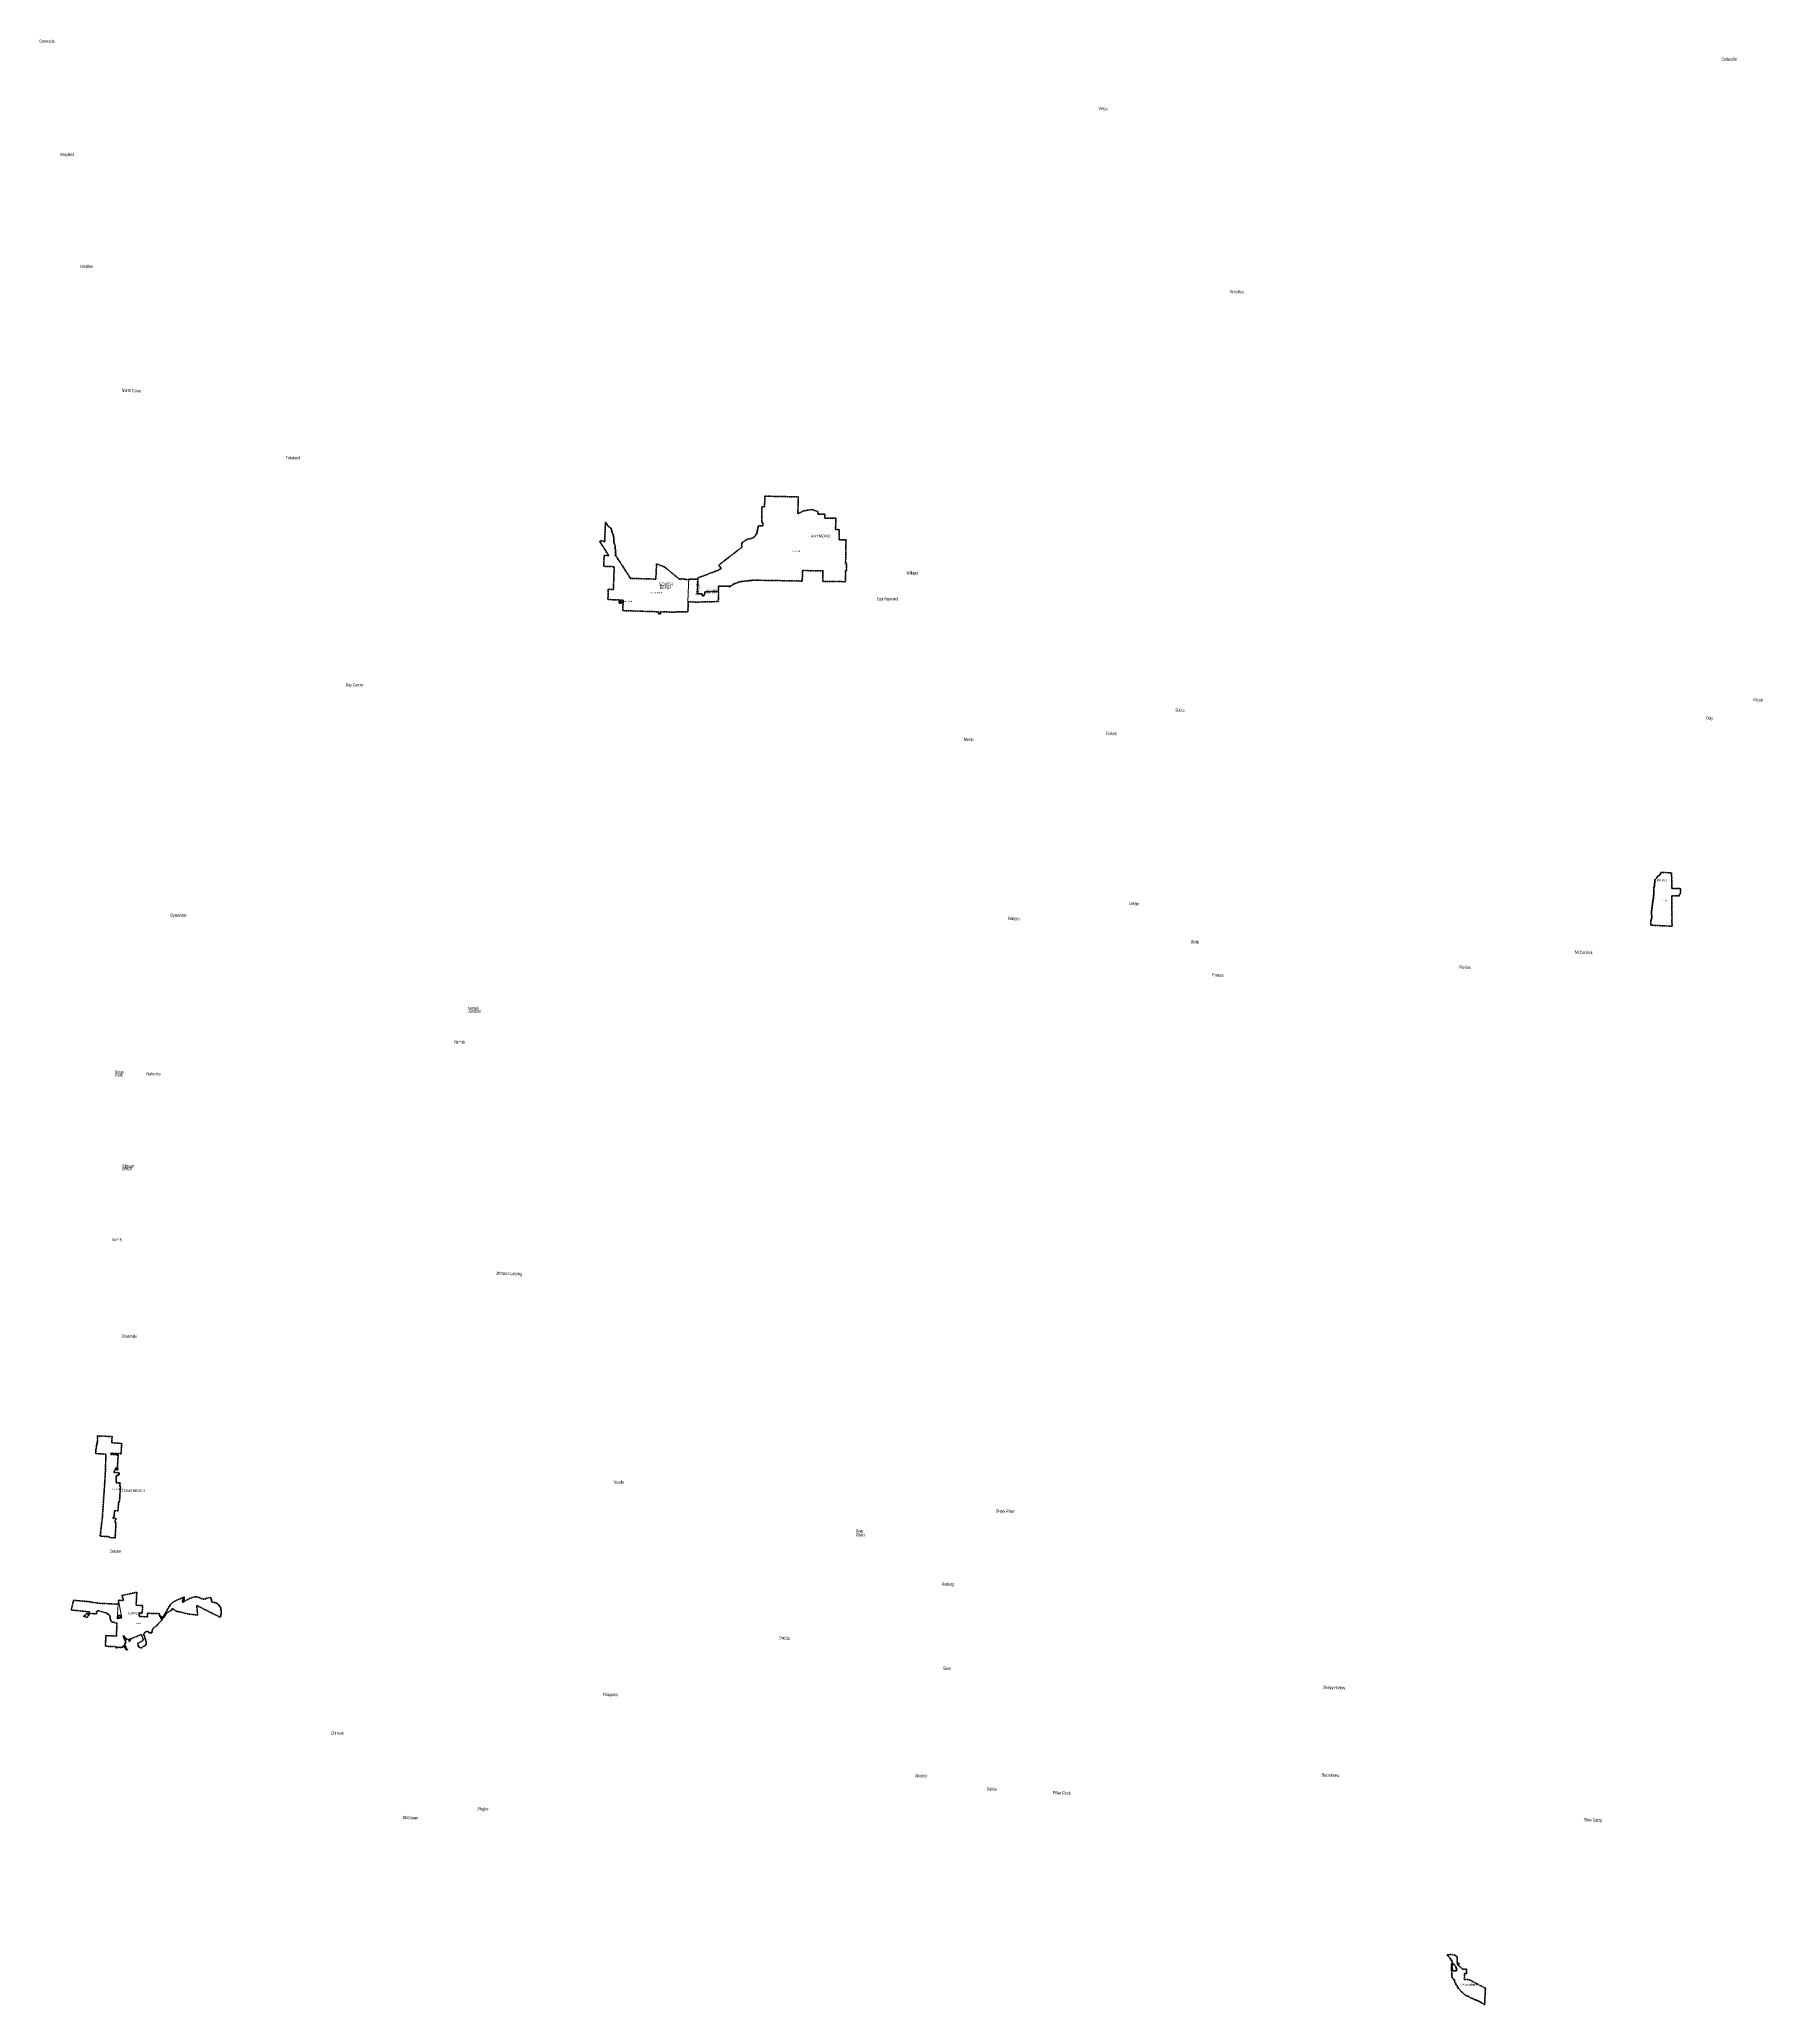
# Model space of a CAD drawing. Header units: feet. Extents: x -903180 to 1023491, y -707744 to 564635.
# Drawn here: x -781526 to -567542, y -470214 to -225797 of the extents above; entities that cross this region are included whole.
import ezdxf

# ---------------------------------------------------------------- set-up
doc = ezdxf.new("R2010")
doc.units = ezdxf.units.FT
doc.header["$LTSCALE"] = 80
doc.linetypes.add('SHORT_DASHED', pattern=[2.7, 1.5, -1.2])
doc.layers.add('13', color=7, linetype='SHORT_DASHED', lineweight=40)
doc.layers.add('58', color=7, linetype='Continuous', lineweight=13)
for name, color, linetype in [('14', 7, 'Continuous'), ('15', 7, 'Continuous'), ('16', 7, 'Continuous'), ('36', 7, 'Continuous')]:
    doc.layers.add(name, color=color, linetype=linetype)

msp = doc.modelspace()

# ---------------------------------------------------------------- hatches: boundary and pattern name
at = {"layer": '58'}
for points in [[(-709267.77, -295621.04), (-709167.84, -295743.72), (-709166.04, -295908.28), (-709455.76, -295899.5), (-709445.31, -295680.64)], [(-763517.68, -419509.38), (-763534.35, -419895.92), (-763710.53, -419976.8), (-763692.93, -419583.54)]]:
    msp.add_hatch(color=256, dxfattribs=at).paths.add_polyline_path(points)

# ---------------------------------------------------------------- linework, layer by layer
at = {"layer": '13'}
for p, q in [((-708942, -295536.05), (-708996, -296849.05)), ((-764813.39, -420099.6), (-764693.28, -420035.5)), ((-773094.36, -421540.48), (-773112.17, -421532.05)), ((-767515.81, -423626.35), (-767498.62, -423815.78)), ((-604054.07, -469144.56), (-603940.48, -469158.46))]:
    msp.add_line(p, q, dxfattribs=at)
for points in [[(-699655.88, -292952.56), (-699647.79, -292776.62), (-697530.56, -291975.5), (-697509.07, -291967.37), (-697490.56, -291959.89), (-697197.44, -291841.48), (-696749.03, -291612.99), (-697063, -291174.05), (-694206, -288973.05), (-694180.19, -288424.6), (-694127.06, -288368.48), (-693701.47, -288071.89), (-693419.66, -287934.5), (-693303.63, -287958.34), (-693084.72, -287886.04), (-692845.85, -287794.71), (-692657.77, -287689.67), (-692593.43, -287646.83), (-692592.81, -287595.55), (-692514.61, -287501.44), (-692497.2, -287480.49), (-692483.5, -287461.44), (-692430.09, -287387.15), (-692373.15, -287287.39), (-692326.94, -287182.22), (-692291.98, -287072.79), (-692288.5, -287058.62), (-692283.41, -287037.88), (-692279.52, -287018.62), (-692134.68, -286301.47), (-691589.33, -286311.03), (-691587.85, -285880.32), (-691720.78, -285877.35), (-691695.15, -283945.46), (-691362.47, -283952.14), (-691348.33, -282607.76), (-687186.14, -282707.51), (-687222.84, -284774.99), (-687223.17, -284793.69), (-687203.19, -284782.12), (-686492.57, -284428.53), (-685490.72, -284282.06), (-684805.3, -284501.89), (-684687.38, -284818.79), (-684696, -284844.27), (-683858.46, -284855.13), (-683877.79, -285347.65), (-682525.12, -285345.62), (-682534.02, -286746.91), (-682097.37, -286746.91), (-682112.58, -288038.08), (-681244.86, -288053.88), (-681293.57, -290988.58), (-681199.87, -290989.04), (-681199.87, -291905.64), (-681308.83, -291906.44), (-681331.38, -293251.28), (-684129.9, -293209.1), (-684105.01, -291906.77), (-686652.88, -291864.52), (-686682.59, -293168.53), (-692816.46, -293056.3), (-692952.61, -293088.7), (-692984.18, -293094.74), (-693085.15, -293107.22), (-693104.78, -293109.64), (-693125.15, -293110.49), (-693217.08, -293114.33), (-693235.87, -293115.11), (-693257.08, -293116.79), (-693397.03, -293127.88), (-693418.04, -293129.54), (-693437.03, -293131.54), (-694147.86, -293206.4), (-694167.35, -293208.46), (-694187.86, -293211.04), (-694274.54, -293221.95), (-694481.77, -293264.88), (-694665.31, -293323.47), (-694683.61, -293329.31), (-694705.31, -293338.21), (-695036.08, -293473.84), (-695056.04, -293482.02), (-695076.08, -293491.24), (-695134.25, -293518.01), (-695257.96, -293587.39), (-695277.38, -293598.27), (-695297.96, -293611.55), (-695589.07, -293799.29), (-695701.05, -293873.63), (-695765.92, -293897.26), (-695761, -293790.05), (-697080, -293808.05), (-697085, -294473.05), (-698786, -294500.05), (-698796, -294784.05)], [(-699655.88, -292952.56), (-700799.36, -292933), (-700802.09, -293003.08), (-701220.72, -292982.47), (-701240.78, -292981.49), (-701244.04, -292961.86), (-701247.33, -292941.99), (-701250.65, -292921.99), (-701270.67, -292921.4), (-701417, -292917.05), (-701614, -292909.05), (-701705, -292850.05), (-701800, -292956.05), (-701933, -292948.05), (-703808, -291419.05), (-704792, -291033.05), (-704891, -292928.05), (-708028, -292840.05), (-709851.12, -290014.42), (-709852, -290002.05), (-709941, -290025.05), (-709940, -289987.05), (-709882, -289938.05), (-709840, -289813.05), (-709912, -289694.05), (-709899, -289612.05), (-709878, -289441.05), (-709956, -289189.05), (-709966, -289082.05), (-709925, -289052.05), (-709927, -288919.05), (-709960, -288714.05), (-710020, -288616.05), (-710044.46, -288531.24), (-710050.39, -288511.24), (-710056.22, -288491.24), (-710073, -288435.05), (-710094, -288335.05), (-710098, -288268.05), (-710097.27, -288263.83), (-710082, -288176.05), (-710088.42, -288118.05), (-710088.52, -288043.44), (-710125.86, -287797.49), (-710133, -287651.05), (-710148.26, -287508.52), (-710193.33, -287408.2), (-710337, -287037.05), (-710356, -286969.8), (-710427, -286695.05), (-710513, -286555.05), (-710547, -286531.68), (-710583.25, -286511.99), (-710605.65, -286502.15), (-710688, -286438.73), (-710708, -286424.03), (-710728, -286409.14), (-710765.19, -286382.63), (-710818.95, -286335.09), (-710867.45, -286282.19), (-710910.15, -286224.51), (-710946.59, -286162.69), (-710950, -286156.05), (-710966.18, -286111.64), (-711152.59, -285828.44), (-711246.88, -288229.81), (-711308.26, -288234.12), (-711543.39, -288141.44), (-711710.38, -288148.67), (-711778.27, -288231.76), (-711850.7, -288242.37), (-711872.37, -288245.54), (-711857.85, -288268.14), (-710739.01, -290010.06), (-711314, -289989.05), (-711367, -291337.05), (-710060, -291388.05), (-710161, -294212.05), (-710795, -294188.05), (-710841, -295467.05), (-710204.27, -295497.6), (-708942, -295536.05)], [(-698890, -295001.05), (-699123, -294995.05), (-699119, -294779.05), (-699739, -294759.05), (-699655.88, -292952.56)], [(-702375, -297032.05), (-702375, -296980.05), (-700899, -297011.05), (-700855.01, -295750.25), (-699781.96, -295784.22), (-697118.74, -295722.57), (-697085, -294473.05)], [(-698796, -294784.05), (-698888, -294784.05), (-698890, -295001.05)], [(-708996, -296849.05), (-704550, -296994.05), (-704555, -297230.05), (-704315, -297232.05), (-704309.63, -297021.02), (-704309.09, -296999.87), (-704289.12, -297000.2), (-702375, -297032.05)], [(-773112.17, -421532.05), (-774245.92, -421205.83), (-774265.71, -421200.13), (-774306.91, -421345.47), (-774404.17, -421323.31), (-774415.19, -421606.34), (-775249.44, -421566.82), (-775622.91, -422088.42), (-775853.2, -421902.6), (-775925.59, -421873.53), (-775974.24, -421999.51), (-776011.4, -421984.57), (-775962.93, -421856.94), (-775579.86, -421536.53), (-775496.95, -421655.01), (-775367.01, -421473.36), (-775266.49, -421367.75), (-777555.42, -421129.8), (-777257.89, -419925.87), (-775156.8, -420110.3), (-774849.01, -420203.61), (-774350.27, -420227.26), (-774352.64, -420277.21), (-771721.67, -420419.38), (-771701.67, -420420.46), (-771701.14, -420400.46), (-771688.46, -419916.08), (-771058.4, -419947.28), (-771254.62, -419329.87), (-769409.39, -418922.41), (-769493.47, -420536.14), (-768694.78, -420574.45), (-768733.94, -421516.25), (-769097.81, -421499.15), (-769119.91, -421939.75), (-768082.72, -421981.23), (-768065.09, -421532.77), (-766615.8, -421578.28), (-766529.94, -422020.01), (-766397.54, -421844.31), (-766410.6, -422238.89), (-766258.15, -422090.98), (-766105.02, -421913.21), (-765985.18, -421740.4), (-765971.05, -421720.02), (-765959.68, -421700.4), (-765368.91, -420680.67), (-765356.66, -420659.53), (-765344.81, -420640.67), (-765277.75, -420533.89), (-765179.4, -420407.63), (-765068.4, -420292.34), (-764945.95, -420189.29), (-764813.39, -420099.6)], [(-764693.28, -420035.5), (-764672.3, -420024.31), (-764653.28, -420015.75), (-763692.93, -419583.54), (-763517.68, -419509.38), (-763534.35, -419895.92), (-763710.53, -419976.8), (-763721.02, -420185.8), (-763550.59, -420084.29), (-763078.51, -419806.14), (-762497.37, -419566.09), (-762235.48, -419489.21), (-761984.77, -419498.3), (-761674.29, -419575.84), (-761419.72, -419699.56), (-761149.94, -419791.69), (-760885.73, -419761.1), (-760726.97, -419648.34), (-760279.01, -419565.99), (-760268.66, -419563.14), (-760206.55, -419636.14), (-760147.6, -419730.44), (-760131.39, -419824.75), (-760128.45, -419957.38), (-760124.03, -420069.37), (-760090.13, -420123.89), (-760063, -420134.58), (-760039.3, -420143.92), (-760023, -420147.76), (-759982.77, -420157.23), (-759797.18, -420187.64), (-759693.99, -420209.47), (-759593.65, -420241.96), (-759497.25, -420284.77), (-759405.86, -420337.42), (-759320.46, -420399.34), (-759242.01, -420469.84), (-759171.36, -420548.15), (-759109.28, -420633.42), (-759056.46, -420724.72), (-759013.47, -420821.03), (-758980.78, -420921.31), (-758958.75, -421024.46), (-758957.95, -421029.56), (-758930.23, -421226.73), (-758923.28, -421425.72), (-758937.16, -421624.34), (-758971.73, -421820.43), (-759010.02, -421961.38), (-759047.99, -422025.67), (-760071.95, -421517.29), (-760091.95, -421507.36), (-760111.95, -421496.68), (-761957.55, -420579.05), (-761850.45, -421746.94), (-761848.56, -421767.55), (-761868.62, -421764.64), (-762384.62, -421705.33), (-763050.55, -421626.96), (-763481.98, -421506.87), (-764063.04, -421359.26), (-764444.67, -421305.26), (-764628.67, -421174.05), (-764859.17, -421051.2), (-764873.8, -421007.91), (-764880.17, -421004.3), (-764893.86, -420997.89), (-764908.15, -420992.94), (-764922.88, -420989.52), (-764937.88, -420987.65), (-764953, -420987.37), (-764968.06, -420988.66), (-764982.91, -420991.52), (-764997.38, -420995.92), (-765011.3, -421001.81), (-765024.54, -421009.12), (-765036.94, -421017.77), (-765048.36, -421027.67), (-765058.69, -421038.72), (-765096.15, -421161.12), (-765245.54, -421292.29), (-765484.85, -421355.93), (-765683.11, -421505.41), (-765836.67, -421750.92), (-766008.57, -422003.8), (-766175.76, -422182.53), (-766320.93, -422418.3), (-766513, -422618.23), (-766730.55, -422801.16), (-766836.11, -422941.95), (-766903.04, -423070.09), (-767087.51, -423171.86), (-767259.11, -423306.25), (-767399.42, -423463.86), (-767515.81, -423626.35)], [(-768907.33, -425875.77), (-769241.06, -425664.82), (-769211.62, -425573.49), (-769303.53, -425307.33), (-768581.36, -424890.97), (-768831.31, -424177.23), (-770229.41, -424735.16), (-770216.92, -424888.26), (-770250, -424969.42), (-770268.02, -425023), (-770330.86, -425038.8), (-770453.14, -424757.18), (-770686.87, -424833.06), (-770720.19, -424755.53), (-770764.16, -424639.44), (-770828.15, -424576.87), (-770909.04, -424592.01), (-770927.63, -424551.17), (-770965.8, -424441.32), (-771024.25, -424336.76), (-771067.57, -424313.09), (-771070.82, -424347.12), (-771061.27, -424415.76), (-771016.21, -424501.76), (-770979.31, -424591.47), (-770962.59, -424738.71), (-770871.7, -424944.87), (-770786.93, -425098.59), (-770797.49, -425222.74), (-770858.8, -425306.89), (-770883.35, -425374.29), (-770901.2, -425478.09), (-770978.26, -425553.64), (-770892.29, -425729.49), (-770855.46, -425710.74), (-770894.73, -425630.98), (-770833.54, -425604.85), (-770722.51, -425809.97), (-770769.89, -425842.4), (-770691.68, -426024.89), (-770548.84, -426059.3), (-770544.36, -426101.65), (-770714.05, -426073.4), (-770838.23, -425843.93), (-770955.17, -425801.53), (-771037.21, -425627.83), (-771075.17, -425622.43), (-771125.53, -425626.63), (-771144.8, -425714.31), (-771218.47, -425751.81), (-771387.06, -425803.95), (-771543.88, -425808.31), (-771682.59, -425757.08), (-771814.87, -425804.51), (-771921.41, -425864.96), (-771988.22, -425693.57), (-773302.08, -425636.9), (-773258.67, -424320.1), (-771941.17, -424372.48), (-771871.23, -422775.32), (-771870.28, -422753.83), (-771890.35, -422749.35), (-772268.29, -422664.98), (-772408.45, -422638.49), (-772424.7, -422635.42), (-772448.45, -422627.71), (-772463.89, -422622.33), (-772494.69, -422607.83), (-772523.81, -422590.19), (-772550.92, -422569.6), (-772575.74, -422546.3), (-772597.98, -422520.52), (-772617.41, -422492.56), (-772622.81, -422482.73), (-772633.1, -422464.01), (-772641.54, -422442.73), (-772647.23, -422428.39), (-772677.16, -422332.99), (-772692.97, -422254.74), (-772696.93, -422235.11), (-772700.02, -422214.74), (-772730.37, -422014.17), (-772733.33, -421994.6), (-772736.75, -421974.17), (-772736.89, -421973.35), (-772751.09, -421914.35), (-772771.39, -421857.15), (-772788.9, -421820.5), (-772797.88, -421801.71), (-772810.94, -421780.5), (-772815.1, -421773.74), (-772853.54, -421720.98), (-772897.3, -421672.52), (-773100.19, -421666.06), (-773094.36, -421540.48)], [(-767498.62, -423815.78), (-767556.03, -423958.32), (-767689.51, -423983.61), (-767869.95, -423975.06), (-767920.71, -423935.06), (-767941.19, -423835.9), (-768094.76, -423806.23), (-768292.19, -423823.17), (-768408.03, -423915.39), (-768514.9, -424092.29), (-768515.5, -424218.81), (-768469.21, -424381.17), (-768234.69, -425054.53), (-768249.4, -425457.72), (-768907.33, -425875.77)], [(-601858.73, -470214.46), (-601858.32, -470205.71), (-601763.5, -468174.43), (-602843.49, -467603.2), (-602863.49, -467592.62), (-602883.49, -467580.73), (-603750.56, -467103.38), (-604366.93, -467083.15), (-604386.69, -467082.51), (-604385.97, -467067.51), (-604351.14, -466344.32), (-604152.81, -466356.17), (-604125.55, -466357.81), (-604124.67, -466337.37), (-604102.89, -465833.12), (-604102.04, -465813.5), (-604128.67, -465811.96), (-604613.87, -465783.77), (-605116.11, -465319.37), (-605135.61, -465335.39), (-605223.14, -465254.45), (-605243.4, -465235.71), (-605223.14, -465228.25), (-604989.59, -465142.2), (-605094.75, -465041.43), (-605291.93, -465041.43), (-605275.76, -464249.43), (-605576.48, -464041.91), (-606052.15, -463970.11), (-606515.23, -464032.05), (-606534.53, -464034.64), (-606515.23, -464054.63), (-606339.41, -464236.7), (-606150.18, -464435.7), (-606041.66, -464595.85), (-605953.76, -464773.35), (-605843.47, -464997.75), (-605715.98, -465130.46), (-605676.09, -465192), (-605563.08, -465338.26), (-605435.27, -465519.12), (-605385.47, -465641.17), (-605364.82, -465738.15), (-605336.85, -465797.27), (-605312.69, -465908.42), (-605324.98, -465974.19), (-605438.45, -466014.46), (-605626.29, -466006.06), (-605718.46, -466008.94), (-605808, -465993.86), (-605825.14, -465911.03), (-605840.76, -465842.3), (-605872.7, -465897.38), (-605898.75, -465898.5), (-605896.65, -465780.23), (-605882.81, -465612.21), (-605874.41, -465427.95), (-605880.41, -465197.08), (-605892.85, -465094.36), (-605952.96, -465096.32), (-605982.43, -465195.61), (-605967.46, -465398.71), (-605964.75, -465551.25), (-605986.66, -465721), (-605990.24, -465939.51), (-605944.28, -466229.92), (-605950.87, -466362.08), (-605942.86, -466534.86), (-605915.62, -466730.35), (-605870.1, -466860.28), (-605788.05, -467033.56), (-605739.54, -467077.34), (-605691.56, -467078.97), (-605631.52, -467079.01), (-605621.49, -467193.68), (-605557.57, -467370.37), (-605550.64, -467458.86), (-605489.31, -467537.17), (-605451.98, -467614.66), (-605436.65, -467749.58), (-605358.4, -467744.22), (-605284.88, -467816.92), (-605266.35, -467859.68), (-605226.11, -467911.19), (-605208.64, -468042.17), (-605176.46, -468095.42), (-605004.81, -468281.78), (-604974.28, -468324.95), (-604816.97, -468520.86), (-604714.01, -468610.61), (-604566.81, -468752.02), (-604512.72, -468800.23), (-604395.98, -468904.26), (-604245.87, -469019.69), (-604054.07, -469144.56)], [(-603940.48, -469158.46), (-603821.78, -469198.6), (-603598.97, -469352.61), (-603383.65, -469434.16), (-603306.38, -469456.85), (-603104.59, -469582.06), (-602975.41, -469608.52), (-602913.37, -469608.63), (-602895.63, -469632.52), (-602752.05, -469717.83), (-602656.34, -469735.21), (-602577.61, -469780.11), (-602453.6, -469850.69), (-602274.29, -469947.28), (-602081.76, -470068.43), (-601893.37, -470193.46), (-601873.16, -470205.71), (-601858.73, -470214.46)]]:
    msp.add_lwpolyline(points, dxfattribs=at)
for points in [[(-709166.04, -295908.28), (-709155.64, -295795.35), (-709155.68, -295793.86), (-709156.73, -295780.92), (-709159.12, -295768.15), (-709162.84, -295755.71), (-709167.84, -295743.72), (-709174.06, -295732.32), (-709181.44, -295721.64), (-709267.77, -295621.04), (-709445.31, -295680.64), (-709455.76, -295899.5)], [(-578563.8, -336087.88), (-578583.82, -336087.06), (-580520.27, -336007.47), (-581212.54, -335957.28), (-581214.97, -335442.83), (-581215.11, -335413.85), (-581211.05, -335402.83), (-581191.39, -335349.43), (-581153.12, -335280.36), (-581124.61, -335202.94), (-581105.1, -335093.11), (-581086.78, -334957.12), (-581082.84, -334768.47), (-581097.65, -334665.57), (-581101.3, -334526.88), (-581100.82, -334384.3), (-581110.48, -334245.42), (-581109.9, -334163.1), (-581073.54, -334027.69), (-581053.79, -333909.83), (-581046.68, -333811.65), (-581035.26, -333703.56), (-581032.98, -333631.34), (-581014.68, -333559.62), (-580998.99, -333443.64), (-580994.08, -333351.41), (-580975.76, -333215.43), (-580968.78, -333121.26), (-580961.05, -333003.01), (-580947.49, -332890.98), (-580899.98, -332719.78), (-580869.83, -332590.2), (-580859.4, -332449.95), (-580854.78, -332303.49), (-580829.95, -332151.65), (-580821.89, -332023.37), (-580832.74, -331858.34), (-580838.39, -331719.59), (-580844.24, -331586.85), (-580824.59, -331408.74), (-580803.4, -331309), (-580765.42, -331185.69), (-580737.59, -331066.08), (-580738.5, -330967.64), (-580738.04, -330889.33), (-580735.64, -330813.09), (-580732.49, -330777.04), (-580709.17, -330673.35), (-580706.14, -330577.05), (-580711.25, -330484.51), (-580689.87, -330378.75), (-580657.35, -330301.46), (-580624.83, -330224.17), (-580546.05, -330142.33), (-580459.45, -330066.77), (-580409.6, -330012.12), (-580345.45, -329885.64), (-580285.52, -329829.31), (-580221.22, -329825.33), (-580156.36, -329803.3), (-580098.87, -329760.95), (-580058.79, -329697.96), (-580003.35, -329593.29), (-579957.36, -329470.24), (-579937.91, -329431.01), (-579927.96, -329410.92), (-579908, -329411.56), (-578629.65, -329452.32), (-578609.75, -329452.95), (-578609.51, -329487.02), (-578596.44, -331374.49), (-578596.35, -331387.5), (-578576.3, -331387.85), (-577489.6, -331406.62), (-577499, -332087.15), (-577629.41, -332089.01), (-577632.67, -332319.87), (-578570.74, -332295.26), (-578590.07, -332294.76), (-578589.93, -332314.74), (-578563.94, -336067.88)], [(-773101.41, -411992.11), (-773121.32, -411991.12), (-773959.62, -411949.37), (-773691.9, -409577.88), (-773333.79, -404399.49), (-773241.5, -401750.01), (-774528.49, -401680.03), (-774480.1, -401090.35), (-774384.22, -400499.28), (-774285.78, -400113.18), (-774279.89, -399896.46), (-774311.95, -399674.35), (-774297.41, -399496.11), (-774295.82, -399482.9), (-772476.58, -399563.14), (-772531.62, -400333.71), (-771280.98, -400409.16), (-771368.01, -401696.8), (-772614.87, -401634.49), (-772626.65, -401783.31), (-771725.69, -401832.42), (-771818.84, -403443.35), (-772028.05, -403429.72), (-772031.54, -403468.15), (-772059.28, -403569.87), (-771981.63, -403573.78), (-771979.09, -403513.84), (-771759.36, -403524.9), (-771767.41, -403714.73), (-771987.14, -403703.66), (-771984.6, -403643.71), (-772087.75, -403638.52), (-772250.39, -404040.22), (-771599.09, -404068.51), (-771609.98, -404318.26), (-771789.81, -404310.28), (-771796.31, -404458.81), (-771936.47, -404452.77), (-771956.47, -404451.91), (-771957.28, -404471.89), (-771990.85, -405295.97), (-771472.52, -405316.26), (-771528.28, -405507.84), (-771508.64, -405685.31), (-771469.82, -405777.1), (-771449.84, -405765.6), (-771535.16, -407227.29), (-771569.14, -407718.04), (-771673.39, -407709.87), (-771739.47, -408808.06), (-772181.42, -408773.44), (-772238.01, -409586.29), (-772358.16, -409579.17), (-772365.17, -409708.49), (-772366.25, -409728.49), (-772346.28, -409729.66), (-771966.33, -409751.83), (-772137.81, -410117.46), (-772107.61, -410119.08), (-772112.07, -410193.29), (-772062.15, -410196.06), (-772071.15, -410345.78), (-771996.27, -410349.93), (-772105.86, -412173.08), (-772804.56, -412130.6), (-772797.36, -412010.82)], [(-771394.66, -422075.73), (-771744.37, -422060.18), (-771737.6, -421800.23), (-771387.89, -421815.77)]]:
    msp.add_lwpolyline(points, close=True, dxfattribs=at)
at = {"layer": '58'}
for points in [[(-698890, -295001.05), (-699123, -294995.05), (-699119, -294779.05), (-699739, -294759.05), (-699647.79, -292776.62), (-697530.56, -291975.5), (-697509.07, -291967.37), (-697490.56, -291959.89), (-697197.44, -291841.48), (-696749.03, -291612.99), (-697063, -291174.05), (-694206, -288973.05), (-694180.19, -288424.6), (-694127.06, -288368.48), (-693701.47, -288071.89), (-693419.66, -287934.5), (-693303.63, -287958.34), (-693084.72, -287886.04), (-692845.85, -287794.71), (-692657.77, -287689.67), (-692593.43, -287646.83), (-692592.81, -287595.55), (-692514.61, -287501.44), (-692497.2, -287480.49), (-692483.5, -287461.44), (-692430.09, -287387.15), (-692373.15, -287287.39), (-692326.94, -287182.22), (-692291.98, -287072.79), (-692288.5, -287058.62), (-692283.41, -287037.88), (-692279.52, -287018.62), (-692134.68, -286301.47), (-691589.33, -286311.03), (-691587.85, -285880.32), (-691720.78, -285877.35), (-691695.15, -283945.46), (-691362.47, -283952.14), (-691348.33, -282607.76), (-687186.14, -282707.51), (-687222.84, -284774.99), (-687223.17, -284793.69), (-687203.19, -284782.12), (-686492.57, -284428.53), (-685490.72, -284282.06), (-684805.3, -284501.89), (-684687.38, -284818.79), (-684696, -284844.27), (-683858.46, -284855.13), (-683877.79, -285347.65), (-682525.12, -285345.62), (-682534.02, -286746.91), (-682097.37, -286746.91), (-682112.58, -288038.08), (-681244.86, -288053.88), (-681293.57, -290990.33), (-681199.87, -290989.04), (-681199.87, -291905.64), (-681308.83, -291906.44), (-681331.38, -293251.28), (-684129.9, -293209.1), (-684105.01, -291906.77), (-686652.88, -291864.52), (-686682.59, -293168.53), (-692816.46, -293056.3), (-692952.61, -293088.7), (-692984.18, -293094.74), (-693085.15, -293107.22), (-693104.78, -293109.64), (-693125.15, -293110.49), (-693217.08, -293114.33), (-693235.87, -293115.11), (-693257.08, -293116.79), (-693397.03, -293127.88), (-693418.04, -293129.54), (-693437.03, -293131.54), (-694147.86, -293206.4), (-694167.35, -293208.46), (-694187.86, -293211.04), (-694274.54, -293221.95), (-694481.77, -293264.88), (-694665.31, -293323.47), (-694683.61, -293329.31), (-694705.31, -293338.21), (-695036.08, -293473.84), (-695056.04, -293482.02), (-695076.08, -293491.24), (-695134.25, -293518.01), (-695257.96, -293587.39), (-695277.38, -293598.27), (-695297.96, -293611.55), (-695589.07, -293799.29), (-695701.05, -293873.63), (-695765.92, -293897.26), (-695761, -293790.05), (-697080, -293808.05), (-697085, -294473.05), (-698786, -294500.05), (-698796, -294784.05), (-698888, -294784.05)], [(-700824.59, -293634.1), (-700775, -293635.05), (-700773, -293602.05), (-700824, -293601.05), (-700799.36, -292933), (-699655.88, -292952.56), (-699739, -294759.05), (-699119, -294779.05), (-699123, -294995.05), (-698890, -295001.05), (-698888, -294784.05), (-698796, -294784.05), (-698786, -294500.05), (-697085, -294473.05), (-697118.74, -295722.57), (-699781.96, -295784.22), (-700855.01, -295750.25), (-700856, -295797.05), (-700906.44, -295791.97), (-700905.56, -295768.81)], [(-709267.77, -295621.04), (-709167.84, -295743.72), (-709166.04, -295908.28), (-709455.76, -295899.5), (-709445.31, -295680.64)], [(-578563.8, -336087.88), (-578583.82, -336087.06), (-580520.27, -336007.47), (-581212.54, -335957.28), (-581214.97, -335442.83), (-581215.11, -335413.85), (-581211.05, -335402.83), (-581191.39, -335349.43), (-581153.12, -335280.36), (-581124.61, -335202.94), (-581105.1, -335093.11), (-581086.78, -334957.12), (-581082.84, -334768.47), (-581097.65, -334665.57), (-581101.3, -334526.88), (-581100.82, -334384.3), (-581110.48, -334245.42), (-581109.9, -334163.1), (-581073.54, -334027.69), (-581053.79, -333909.83), (-581046.68, -333811.65), (-581035.26, -333703.56), (-581032.98, -333631.34), (-581014.68, -333559.62), (-580998.99, -333443.64), (-580994.08, -333351.41), (-580975.76, -333215.43), (-580968.78, -333121.26), (-580961.05, -333003.01), (-580947.49, -332890.98), (-580899.98, -332719.78), (-580869.83, -332590.2), (-580859.4, -332449.95), (-580854.78, -332303.49), (-580829.95, -332151.65), (-580821.89, -332023.37), (-580832.74, -331858.34), (-580838.39, -331719.59), (-580844.24, -331586.85), (-580824.59, -331408.74), (-580803.4, -331309), (-580765.42, -331185.69), (-580737.59, -331066.08), (-580738.5, -330967.64), (-580738.04, -330889.33), (-580735.64, -330813.09), (-580732.49, -330777.04), (-580709.17, -330673.35), (-580706.14, -330577.05), (-580711.25, -330484.51), (-580689.87, -330378.75), (-580657.35, -330301.46), (-580624.83, -330224.17), (-580546.05, -330142.33), (-580459.45, -330066.77), (-580409.6, -330012.12), (-580345.45, -329885.64), (-580285.52, -329829.31), (-580221.22, -329825.33), (-580156.36, -329803.3), (-580098.87, -329760.95), (-580058.79, -329697.96), (-580003.35, -329593.29), (-579957.36, -329470.24), (-579937.91, -329431.01), (-579927.96, -329410.92), (-579908, -329411.56), (-578629.65, -329452.32), (-578609.75, -329452.95), (-578609.51, -329487.02), (-578596.44, -331374.49), (-578596.35, -331387.5), (-578576.3, -331387.85), (-577489.6, -331406.62), (-577499, -332087.15), (-577629.41, -332089.01), (-577632.67, -332319.87), (-578570.74, -332295.26), (-578590.07, -332294.76), (-578589.93, -332314.74), (-578563.94, -336067.88)], [(-773101.41, -411992.11), (-773959.62, -411949.37), (-773691.9, -409577.88), (-773333.79, -404399.49), (-773241.5, -401750.01), (-774528.49, -401680.03), (-774480.1, -401090.35), (-774384.22, -400499.28), (-774285.78, -400113.18), (-774279.89, -399896.46), (-774311.95, -399674.35), (-774297.41, -399496.11), (-774295.82, -399482.9), (-772476.58, -399563.14), (-772531.62, -400333.71), (-771280.98, -400409.16), (-771368.01, -401696.8), (-772614.87, -401634.49), (-772626.65, -401783.31), (-771725.69, -401832.42), (-771818.84, -403443.35), (-772028.05, -403429.72), (-772031.54, -403468.15), (-772059.28, -403569.87), (-771981.63, -403573.78), (-771979.09, -403513.84), (-771759.36, -403524.9), (-771767.41, -403714.73), (-771987.14, -403703.66), (-771984.6, -403643.71), (-772087.75, -403638.52), (-772250.39, -404040.22), (-771599.09, -404068.51), (-771609.98, -404318.26), (-771789.81, -404310.28), (-771796.31, -404458.81), (-771936.47, -404452.77), (-771956.47, -404451.91), (-771957.28, -404471.89), (-771990.85, -405295.97), (-771472.52, -405316.26), (-771528.28, -405507.84), (-771508.64, -405685.31), (-771469.82, -405777.1), (-771449.84, -405765.6), (-771569.14, -407718.04), (-771569.14, -407718.04), (-771673.39, -407709.87), (-771739.47, -408808.06), (-772181.42, -408773.44), (-772238.01, -409586.29), (-772358.16, -409579.17), (-772365.17, -409708.49), (-772366.25, -409728.49), (-772346.28, -409729.66), (-771966.33, -409751.83), (-772137.81, -410117.46), (-772107.61, -410119.08), (-772112.07, -410193.29), (-772062.15, -410196.06), (-772071.15, -410345.78), (-771996.27, -410349.93), (-772105.86, -412173.08), (-772804.56, -412130.6), (-772797.36, -412010.82)], [(-771744.37, -422060.18), (-771394.66, -422075.73), (-771387.89, -421815.77), (-771737.6, -421800.23), (-771744.37, -422060.18), (-771843.92, -422210.62), (-771721.67, -420419.38), (-771701.67, -420420.46), (-771701.14, -420400.46), (-771688.46, -419916.08), (-771262.19, -422128.92), (-771843.92, -422210.62)], [(-763517.68, -419509.38), (-763534.35, -419895.92), (-763710.53, -419976.8), (-763692.93, -419583.54)]]:
    msp.add_lwpolyline(points, close=True, dxfattribs=at)
for points in [[(-704309.09, -296999.87), (-704309.63, -297021.02), (-704315, -297232.05), (-704555, -297230.05), (-704550, -296994.05), (-708996, -296849.05), (-708942, -295536.05), (-710204.27, -295497.6), (-710841, -295467.05), (-710795, -294188.05), (-710161, -294212.05), (-710060, -291388.05), (-711367, -291337.05), (-711314, -289989.05), (-710739.01, -290010.06), (-711857.85, -288268.14), (-711872.37, -288245.54), (-711850.7, -288242.37), (-711778.27, -288231.76), (-711710.38, -288148.67), (-711543.39, -288141.44), (-711308.26, -288234.12), (-711246.88, -288229.81), (-711152.59, -285828.44), (-710966.18, -286111.64), (-710950, -286156.05), (-710946.59, -286162.69), (-710910.15, -286224.51), (-710867.45, -286282.19), (-710818.95, -286335.09), (-710765.19, -286382.63), (-710728, -286409.14), (-710708, -286424.03), (-710688, -286438.73), (-710605.65, -286502.15), (-710583.25, -286511.99), (-710547, -286531.68), (-710513, -286555.05), (-710427, -286695.05), (-710356, -286969.8), (-710337, -287037.05), (-710193.33, -287408.2), (-710148.26, -287508.52), (-710133, -287651.05), (-710125.86, -287797.49), (-710088.52, -288043.44), (-710088.42, -288118.05), (-710082, -288176.05), (-710097.27, -288263.83), (-710098, -288268.05), (-710094, -288335.05), (-710073, -288435.05), (-710056.22, -288491.24), (-710050.39, -288511.24), (-710044.46, -288531.24), (-710020, -288616.05), (-709960, -288714.05), (-709927, -288919.05), (-709925, -289052.05), (-709966, -289082.05), (-709956, -289189.05), (-709878, -289441.05), (-709899, -289612.05), (-709912, -289694.05), (-709840, -289813.05), (-709882, -289938.05), (-709940, -289987.05), (-709941, -290025.05), (-709852, -290002.05), (-709851.12, -290014.42), (-708028, -292840.05), (-704891, -292928.05), (-704792, -291033.05), (-703808, -291419.05), (-701933, -292948.05), (-701800, -292956.05), (-701705, -292850.05), (-701614, -292909.05), (-701417, -292917.05), (-701270.67, -292921.4), (-701250.65, -292921.99), (-701247.33, -292941.99), (-701244.04, -292961.86), (-701240.78, -292981.49), (-701220.72, -292982.47), (-700802.09, -293003.08), (-700816.61, -293421.8), (-700817.35, -293442.98), (-700818.14, -293461.8), (-700824, -293601.05), (-700797, -293601.05), (-700773, -293602.05), (-700775, -293635.05), (-700824.59, -293634.1), (-700905.56, -295768.81), (-700906.44, -295791.97), (-700886.32, -295794), (-700856, -295797.05), (-700899, -297011.05), (-702375, -296980.05), (-702375, -297032.05)], [(-702375, -297032.05), (-704289.12, -297000.2), (-704309.09, -296999.87)], [(-761674.29, -419575.84), (-761984.77, -419498.3), (-762235.48, -419489.21), (-762497.37, -419566.09), (-763078.51, -419806.14), (-763550.59, -420084.29), (-763721.02, -420185.8), (-763692.93, -419583.54), (-764653.28, -420015.75), (-764672.3, -420024.31), (-764693.28, -420035.5), (-764813.39, -420099.6), (-764945.95, -420189.29), (-765068.4, -420292.34), (-765179.4, -420407.63), (-765277.75, -420533.89), (-765344.81, -420640.67), (-765356.66, -420659.53), (-765368.91, -420680.67), (-765959.68, -421700.4), (-765971.05, -421720.02), (-765985.18, -421740.4), (-766105.02, -421913.21), (-766258.15, -422090.98), (-766410.6, -422238.89), (-766397.54, -421844.31), (-766529.94, -422020.01), (-766615.8, -421578.28), (-768065.09, -421532.77), (-768082.72, -421981.23), (-769119.91, -421939.75), (-769097.81, -421499.15), (-768733.94, -421516.25), (-768694.78, -420574.45), (-769493.47, -420536.14), (-769409.39, -418922.41), (-771254.62, -419329.87), (-771058.4, -419947.28), (-771688.46, -419916.08), (-771262.19, -422128.92), (-771843.92, -422210.62), (-771721.67, -420419.38), (-774352.64, -420277.21), (-774350.27, -420227.26), (-774849.01, -420203.61), (-775156.8, -420110.3), (-777257.89, -419925.87), (-777555.42, -421129.8), (-775266.49, -421367.75), (-775367.01, -421473.36), (-775496.95, -421655.01), (-775579.86, -421536.53), (-775962.93, -421856.94), (-776011.4, -421984.57), (-775974.24, -421999.51), (-775925.59, -421873.53), (-775853.2, -421902.6), (-775622.91, -422088.42), (-775249.44, -421566.82), (-774415.19, -421606.34), (-774404.17, -421323.31), (-774306.91, -421345.47)], [(-768907.33, -425875.77), (-768249.4, -425457.72), (-768234.69, -425054.53), (-768469.21, -424381.17), (-768515.5, -424218.81), (-768514.9, -424092.29), (-768408.03, -423915.39), (-768292.19, -423823.17), (-768094.76, -423806.23), (-767941.19, -423835.9), (-767920.71, -423935.06), (-767869.95, -423975.06), (-767689.51, -423983.61), (-767556.03, -423958.32), (-767498.62, -423815.78), (-767515.81, -423626.35), (-767399.42, -423463.86), (-767259.11, -423306.25), (-767087.51, -423171.86), (-766903.04, -423070.09), (-766836.11, -422941.95), (-766730.55, -422801.16), (-766513, -422618.23), (-766320.93, -422418.3), (-766175.76, -422182.53), (-766008.57, -422003.8), (-765836.67, -421750.92), (-765683.11, -421505.41), (-765484.85, -421355.93), (-765245.54, -421292.29), (-765096.15, -421161.12), (-765058.69, -421038.72), (-765048.36, -421027.67), (-765036.94, -421017.77), (-765024.54, -421009.12), (-765011.3, -421001.81), (-764997.38, -420995.92), (-764982.91, -420991.52), (-764968.06, -420988.66), (-764953, -420987.37), (-764937.88, -420987.65), (-764922.88, -420989.52), (-764908.15, -420992.94), (-764893.86, -420997.89), (-764880.17, -421004.3), (-764873.8, -421007.91), (-764859.17, -421051.2), (-764628.67, -421174.05), (-764444.67, -421305.26), (-764063.04, -421359.26), (-763481.98, -421506.87), (-763050.55, -421626.96), (-762384.62, -421705.33), (-761868.62, -421764.64), (-761848.56, -421767.55), (-761850.45, -421746.94), (-761957.55, -420579.05), (-760111.95, -421496.68), (-760091.95, -421507.36), (-760071.95, -421517.29), (-759047.99, -422025.67), (-759010.02, -421961.38), (-758971.73, -421820.43), (-758937.16, -421624.34), (-758923.28, -421425.72), (-758930.23, -421226.73), (-758957.95, -421029.56), (-758958.75, -421024.46), (-758980.78, -420921.31), (-759013.47, -420821.03), (-759056.46, -420724.72), (-759109.28, -420633.42), (-759171.36, -420548.15), (-759242.01, -420469.84), (-759320.46, -420399.34), (-759405.86, -420337.42), (-759497.25, -420284.77), (-759593.65, -420241.96), (-759693.99, -420209.47), (-759797.18, -420187.64), (-759982.77, -420157.23), (-760023, -420147.76), (-760039.3, -420143.92), (-760063, -420134.58), (-760090.13, -420123.89), (-760124.03, -420069.37), (-760128.45, -419957.38), (-760131.39, -419824.75), (-760147.6, -419730.44), (-760206.55, -419636.14), (-760268.66, -419563.14), (-760279.01, -419565.99), (-760726.97, -419648.34), (-760885.73, -419761.1), (-761149.94, -419791.69), (-761419.72, -419699.56), (-761674.29, -419575.84)], [(-774306.91, -421345.47), (-774245.92, -421205.83), (-773112.17, -421532.05), (-773094.36, -421540.48), (-773100.19, -421666.06), (-772897.3, -421672.52), (-772853.54, -421720.98), (-772815.1, -421773.74), (-772810.94, -421780.5), (-772797.88, -421801.71), (-772788.9, -421820.5), (-772771.39, -421857.15), (-772751.09, -421914.35), (-772736.89, -421973.35), (-772736.75, -421974.17), (-772733.33, -421994.6), (-772730.37, -422014.17), (-772700.02, -422214.74), (-772696.93, -422235.11), (-772692.97, -422254.74), (-772677.16, -422332.99), (-772647.23, -422428.39), (-772641.54, -422442.73), (-772633.1, -422464.01), (-772622.81, -422482.73), (-772617.41, -422492.56), (-772597.98, -422520.52), (-772575.74, -422546.3), (-772550.92, -422569.6), (-772523.81, -422590.19), (-772494.69, -422607.83), (-772463.89, -422622.33), (-772448.45, -422627.71), (-772424.7, -422635.42), (-772408.45, -422638.49), (-772268.29, -422664.98), (-771890.35, -422749.35), (-771870.28, -422753.83), (-771871.23, -422775.32), (-771941.17, -424372.48), (-773258.67, -424320.1), (-773302.08, -425636.9), (-771988.22, -425693.57), (-771921.41, -425864.96), (-771814.87, -425804.51), (-771682.59, -425757.08), (-771543.88, -425808.31), (-771387.06, -425803.95), (-771218.47, -425751.81), (-771144.8, -425714.31), (-771125.53, -425626.63), (-771075.17, -425622.43), (-771037.21, -425627.83), (-770955.17, -425801.53), (-770838.23, -425843.93), (-770714.05, -426073.4), (-770544.36, -426101.65), (-770548.84, -426059.3), (-770691.68, -426024.89), (-770769.89, -425842.4), (-770722.51, -425809.97), (-770833.54, -425604.85), (-770894.73, -425630.98), (-770855.46, -425710.74), (-770892.29, -425729.49), (-770978.26, -425553.64), (-770901.2, -425478.09), (-770883.35, -425374.29), (-770858.8, -425306.89), (-770797.49, -425222.74), (-770786.93, -425098.59), (-770871.7, -424944.87), (-770962.59, -424738.71), (-770979.31, -424591.47), (-771016.21, -424501.76), (-771061.27, -424415.76), (-771070.82, -424347.12), (-771067.57, -424313.09), (-771024.25, -424336.76), (-770965.8, -424441.32), (-770927.63, -424551.17), (-770909.04, -424592.01), (-770828.15, -424576.87), (-770764.16, -424639.44), (-770720.19, -424755.53), (-770686.87, -424833.06), (-770453.14, -424757.18), (-770330.86, -425038.8), (-770268.02, -425023), (-770250, -424969.42), (-770216.92, -424888.26), (-770229.41, -424735.16), (-768831.31, -424177.23), (-768581.36, -424890.97), (-769303.53, -425307.33), (-769211.62, -425573.49), (-769241.06, -425664.82), (-768907.33, -425875.77)], [(-601858.73, -470214.46), (-601858.32, -470205.71), (-601763.5, -468174.43), (-602843.49, -467603.2), (-602863.49, -467592.62), (-602883.49, -467580.73), (-603750.56, -467103.38), (-604366.93, -467083.15), (-604386.69, -467082.51), (-604385.97, -467067.51), (-604351.14, -466344.32), (-604152.81, -466356.17), (-604125.55, -466357.81), (-604124.67, -466337.37), (-604102.89, -465833.12), (-604102.04, -465813.5), (-604128.67, -465811.96), (-604613.87, -465783.77), (-605116.11, -465319.37), (-605135.61, -465335.39), (-605223.14, -465254.45), (-605243.4, -465235.71), (-605223.14, -465228.25), (-604989.59, -465142.2), (-605094.75, -465041.43), (-605291.93, -465041.43), (-605275.76, -464249.43), (-605576.48, -464041.91), (-606052.15, -463970.11), (-606515.23, -464032.05), (-606534.53, -464034.64), (-606515.23, -464054.63), (-606339.41, -464236.7), (-606150.18, -464435.7), (-606041.66, -464595.85), (-605953.76, -464773.35), (-605843.47, -464997.75), (-605715.98, -465130.46), (-605676.09, -465192), (-605563.08, -465338.26), (-605435.27, -465519.12), (-605385.47, -465641.17), (-605364.82, -465738.15), (-605336.85, -465797.27), (-605312.69, -465908.42), (-605324.98, -465974.19), (-605438.45, -466014.46), (-605626.29, -466006.06), (-605718.46, -466008.94), (-605808, -465993.86), (-605825.14, -465911.03), (-605840.76, -465842.3), (-605872.7, -465897.38), (-605898.75, -465898.5), (-605896.65, -465780.23), (-605882.81, -465612.21), (-605874.41, -465427.95), (-605880.41, -465197.08), (-605892.85, -465094.36), (-605952.96, -465096.32), (-605982.43, -465195.61), (-605967.46, -465398.71), (-605964.75, -465551.25), (-605986.66, -465721), (-605990.24, -465939.51), (-605944.28, -466229.92), (-605950.87, -466362.08), (-605942.86, -466534.86), (-605915.62, -466730.35), (-605870.1, -466860.28), (-605788.05, -467033.56), (-605739.54, -467077.34), (-605691.56, -467078.97), (-605631.52, -467079.01), (-605621.49, -467193.68), (-605557.57, -467370.37), (-605550.64, -467458.86), (-605489.31, -467537.17), (-605451.98, -467614.66), (-605436.65, -467749.58), (-605358.4, -467744.22), (-605284.88, -467816.92), (-605266.35, -467859.68), (-605226.11, -467911.19), (-605208.64, -468042.17), (-605176.46, -468095.42), (-605004.81, -468281.78), (-604974.28, -468324.95), (-604816.97, -468520.86), (-604714.01, -468610.61), (-604566.81, -468752.02), (-604512.72, -468800.23), (-604395.98, -468904.26), (-604245.87, -469019.69), (-604054.07, -469144.56), (-603940.48, -469158.46), (-603821.78, -469198.6), (-603598.97, -469352.61), (-603383.65, -469434.16), (-603306.38, -469456.85), (-603104.59, -469582.06)], [(-603104.59, -469582.06), (-602975.41, -469608.52), (-602913.37, -469608.63), (-602895.63, -469632.52), (-602752.05, -469717.83), (-602656.34, -469735.21), (-602577.61, -469780.11), (-602453.6, -469850.69), (-602274.29, -469947.28), (-602081.76, -470068.43), (-601893.37, -470193.46), (-601873.16, -470205.71), (-601858.73, -470214.46)]]:
    msp.add_lwpolyline(points, dxfattribs=at)

# ---------------------------------------------------------------- texts
at = {"layer": '14'}
for s, height, width, p in [('RAYMOND', 360, 0.8, (-685629.97, -287741.81)), ('SOUTH', 400, 0.75, (-704523.7, -293754.41)), ('BEND', 400, 0.75, (-704418.81, -294143.35)), ('PE ELL', 300, 0.85, (-580444.19, -330568.46)), ('LONG BEACH', 320, 0.8, (-771190.36, -406444.49)), ('CATHLAMET', 247.9, 0.85, (-604848.33, -467836.51))]:
    msp.add_text(s, height=height, dxfattribs=dict(at, width=width)).set_placement(p)
at = {"layer": '14', "width": 0.8}
msp.add_text('ILWACO', height=320, rotation=359, dxfattribs=at).set_placement((-770513.91, -421677.03))
at = {"layer": '15'}
for s, rotation, width, p in [('SOUTH BEND', 267.366, 0.8, (-699849.96, -293205.61)), ('RAYMOND', 267.366, 0.8, (-699629.91, -293413.9)), ('CITY LIMITS', 0.909, 0.9, (-698646.02, -294439.57)), ('CITY LIMITS', 0.909, 0.9, (-698622.57, -294698.61))]:
    msp.add_text(s, height=200.9, rotation=rotation, dxfattribs=dict(at, width=width)).set_placement(p)
at = {"layer": '16'}
for s, rotation, width, p in [('Oceanside', 358.108, 0.6, (-781545.64, -226200.19)), ('Cedarville', 359, 0.65, (-572434.83, -228446.63)), ('Vesta', 358.108, 0.65, (-649853.98, -234599.62)), ('Brooklyn', 358.108, 0.65, (-633485.3, -257357.43)), ('North Cove', 358.108, 0.7, (-771289.25, -269633.15)), ('Dryad', 358.108, 0.65, (-568459.64, -308099.69)), ('Sutico', 358.108, 0.6, (-640298.93, -309404.92)), ('Doty', 358.108, 0.6, (-574308.55, -310387.95)), ('Menlo', 358.108, 0.65, (-666589.12, -313049)), ('Firdale', 358.108, 0.65, (-648928, -312307.09)), ('Lebam', 358.108, 0.6, (-646034.83, -333450.83)), ('Nallpee', 358.108, 0.65, (-661102.42, -335315.6)), ('Globe', 358.108, 0.6, (-638399.91, -338210.31)), ('McCormick', 358.108, 0.65, (-590630.96, -339509.24)), ('Frances', 358.108, 0.6, (-635752.13, -342331.69)), ('Pluvius', 358.108, 0.65, (-605018.01, -341366.42)), ('Loomis', 358.108, 0.6, (-772543.97, -375224.43)), ('Johnsons Landing', 358.108, 0.6, (-724785.02, -379425.93)), ('Oceanside', 358.108, 0.6, (-771297.7, -387235.62)), ('Grays River', 358.108, 0.65, (-662628.36, -408988.27)), ('Oneida', 358.108, 0.6, (-689555.25, -424778.13)), ('Eden', 358.108, 0.6, (-669148.32, -428563.73)), ('Knappton', 358.108, 0.65, (-711497.17, -431794.54)), ('Sleepy Hollow', 358.108, 0.65, (-621973.95, -430926.7)), ('Skamokawa', 358.108, 0.6, (-622154.26, -441826.46)), ('Dahlia', 358.108, 0.65, (-663745.01, -443566.79)), ('Pillar Rock', 358.108, 0.7, (-655555, -444036.59)), ('McGowan', 358.108, 0.65, (-736369.15, -447118.36)), ('Megler', 358.108, 0.65, (-727054.04, -446036.52)), ('State Camp', 358.108, 0.65, (-589558.54, -447387.05))]:
    msp.add_text(s, height=400, rotation=rotation, dxfattribs=dict(at, width=width)).set_placement(p)
for s, width, p in [('Grayland', 0.65, (-778941.98, -240318.98)), ('Heather', 0.65, (-776403.03, -254240.98)), ('Tokeland', 0.65, (-750891.83, -278030.69)), ('Willapa', 0.65, (-673716.36, -292357.06)), ('East Raymond', 0.6, (-677398.78, -295587.06)), ('Bay Center', 0.65, (-743421.51, -306282.31)), ('Oysterville', 0.65, (-765247.05, -334939.53)), ('Junction', 0.65, (-728230, -346845.05)), ('Nemah', 0.6, (-728230, -346482.05)), ('Nemah', 0.6, (-729911.26, -350691.05)), ('Ocean', 0.55, (-772137.31, -354436.63)), ('Park', 0.7, (-772118.92, -354786.15)), ('Nahcotta', 0.65, (-768201.88, -354657.38)), ('Klipsan', 0.65, (-771207.1, -366116.81)), ('Beach', 0.6, (-771187.36, -366436.53)), ('Naselle', 0.6, (-710175.73, -405418.32)), ('Deep', 0.55, (-679988.48, -411497.97)), ('River', 0.7, (-679990.69, -411992.32)), ('Seaview', 0.55, (-772741.24, -413997.96)), ('Rosburg', 0.6, (-669362.06, -418116.37)), ('Chinook', 0.65, (-745264.54, -436634.02)), ('Altoona', 0.65, (-672657.01, -441935.71))]:
    msp.add_text(s, height=400, dxfattribs=dict(at, width=width)).set_placement(p)
at = {"layer": '36'}
for s, width, p in [('Raymond', 1.15, (-687996.86, -289505.99)), ('South Bend', 1.35, (-709324.55, -295783.76)), ('South Bend', 1.35, (-705583.82, -294694.69)), ('Long Beach', 1.3, (-772418.82, -406153.81)), ('Ilwaco', 1.1, (-769472.02, -422865.6)), ('Cathlamet', 1.3, (-604102.23, -467861.9))]:
    msp.add_text(s, height=157.5, dxfattribs=dict(at, width=width)).set_placement(p)
msp.add_text('Pe Ell', height=157.5, dxfattribs=at).set_placement((-579760.55, -333014.05))
at = {"layer": '36', "width": 1.35}
msp.add_text('Uninc.', height=113, rotation=45, dxfattribs=at).set_placement((-771556.12, -421950.04))

doc.saveas('drawing.dxf')
